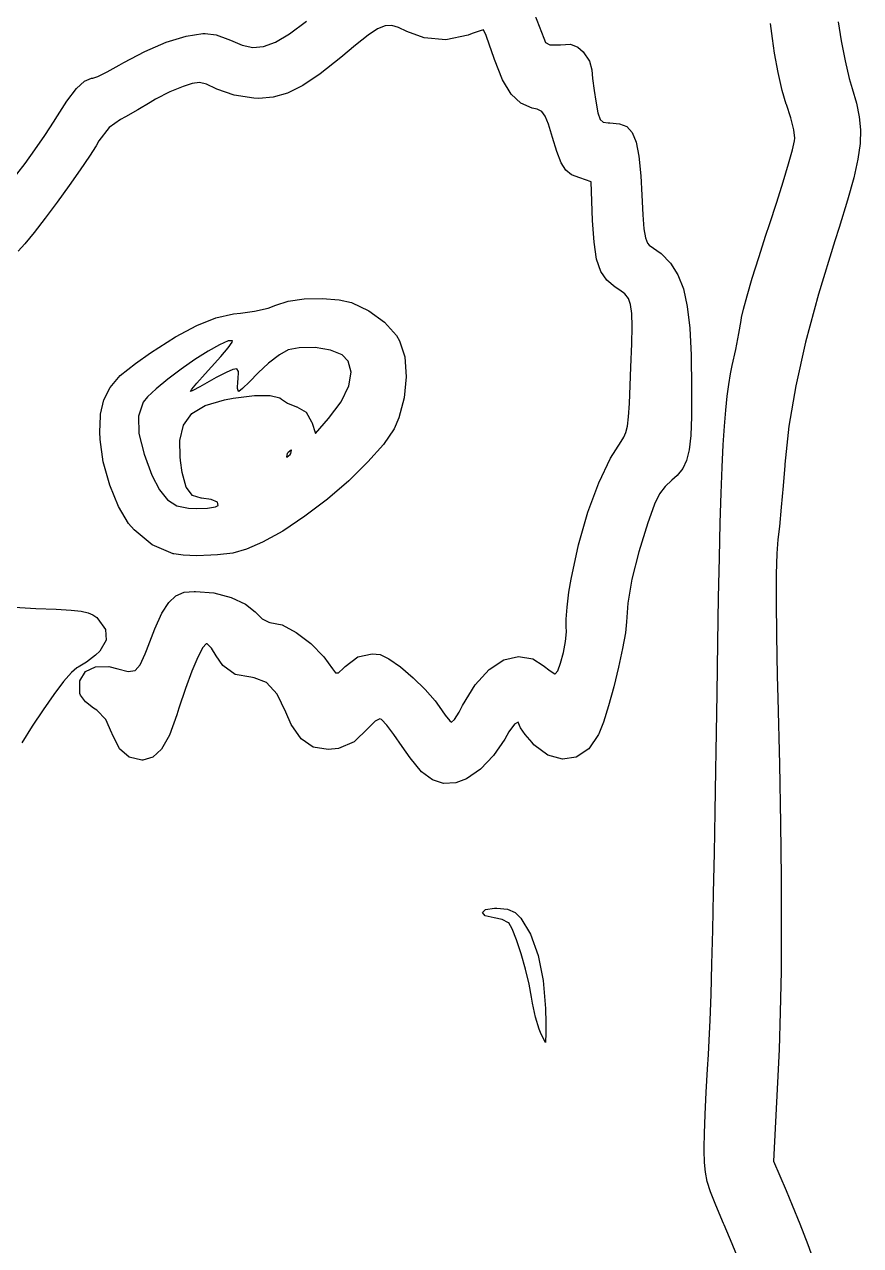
# Model space of a CAD drawing. Extents: x 26 to 70, y -152 to -25.
# Drawn here: x 58.38 to 62.81, y -109.45 to -102.98 of the extents above; entities that cross this region are included whole.
import ezdxf

# ---------------------------------------------------------------- set-up
doc = ezdxf.new("R2010")
doc.units = 0
doc.layers.add('BLACK', color=7, linetype='CONTINUOUS')

msp = doc.modelspace()

# ---------------------------------------------------------------- linework, layer by layer
at = {"layer": 'BLACK', "linetype": 'CONTINUOUS'}
for p, q in [((59.7822, -103.031), (59.8724, -102.964)), ((60.3246, -102.987), (60.2893, -102.989)), ((60.3612, -102.998), (60.3246, -102.987)), ((61.0815, -102.927), (61.1306, -103.055)), ((62.3409, -103.056), (62.3304, -102.976)), ((62.6895, -102.967), (62.7059, -103.069)), ((59.1294, -103.076), (59.2355, -103.043)), ((59.2355, -103.043), (59.3244, -103.029)), ((59.3244, -103.029), (59.3364, -103.029)), ((59.3364, -103.029), (59.3937, -103.037)), ((59.3937, -103.037), (59.4569, -103.059)), ((59.7082, -103.075), (59.7822, -103.031)), ((60.1991, -103.039), (60.1323, -103.091)), ((60.2495, -103.005), (60.1991, -103.039)), ((60.2893, -102.989), (60.2495, -103.005)), ((60.4052, -103.019), (60.3612, -102.998)), ((60.4971, -103.053), (60.4052, -103.019)), ((60.7287, -103.038), (60.6106, -103.063)), ((60.7515, -103.03), (60.7287, -103.038)), ((60.7928, -103.016), (60.7515, -103.03)), ((60.8115, -103.01), (60.7928, -103.016)), ((60.8133, -103.013), (60.8115, -103.01)), ((60.8245, -103.04), (60.8133, -103.013)), ((60.843, -103.091), (60.8245, -103.04)), ((59.016, -103.124), (59.1294, -103.076)), ((59.4569, -103.059), (59.4706, -103.065)), ((59.4706, -103.065), (59.5319, -103.092)), ((59.5319, -103.092), (59.5884, -103.103)), ((59.5884, -103.103), (59.6454, -103.098)), ((59.6454, -103.098), (59.7082, -103.075)), ((60.1323, -103.091), (60.0544, -103.156)), ((60.6106, -103.063), (60.4971, -103.053)), ((60.8657, -103.157), (60.843, -103.091)), ((61.1306, -103.055), (61.1384, -103.077)), ((61.1384, -103.077), (61.1616, -103.09)), ((61.1616, -103.09), (61.2149, -103.089)), ((61.2149, -103.089), (61.2185, -103.089)), ((61.2185, -103.089), (61.2722, -103.086)), ((61.2722, -103.086), (61.3104, -103.102)), ((61.3104, -103.102), (61.3382, -103.126)), ((62.3524, -103.133), (62.3409, -103.056)), ((62.7059, -103.069), (62.7265, -103.174)), ((58.9053, -103.183), (59.016, -103.124)), ((60.0544, -103.156), (59.9452, -103.243)), ((60.8692, -103.168), (60.8657, -103.157)), ((60.9117, -103.275), (60.8692, -103.168)), ((61.3382, -103.126), (61.3728, -103.176)), ((61.3728, -103.176), (61.3851, -103.222)), ((62.3719, -103.236), (62.3524, -103.133)), ((62.7265, -103.174), (62.7484, -103.268)), ((58.7685, -103.257), (58.8177, -103.232)), ((58.8177, -103.232), (58.88, -103.198)), ((58.88, -103.198), (58.9053, -103.183)), ((59.9452, -103.243), (59.8535, -103.305)), ((61.3851, -103.222), (61.3883, -103.267)), ((62.3937, -103.331), (62.3719, -103.236)), ((58.6545, -103.321), (58.6972, -103.282)), ((58.6972, -103.282), (58.7344, -103.266)), ((58.7344, -103.266), (58.7412, -103.266)), ((58.7412, -103.266), (58.7685, -103.257)), ((59.22, -103.31), (59.1482, -103.339)), ((59.2677, -103.295), (59.22, -103.31)), ((59.307, -103.289), (59.2677, -103.295)), ((59.3438, -103.298), (59.307, -103.289)), ((59.3952, -103.322), (59.3438, -103.298)), ((59.8535, -103.305), (59.7729, -103.346)), ((60.9569, -103.35), (60.9117, -103.275)), ((61.3883, -103.267), (61.3964, -103.331)), ((62.7484, -103.268), (62.7632, -103.32)), ((58.6034, -103.388), (58.6545, -103.321)), ((59.1482, -103.339), (59.0723, -103.377)), ((59.398, -103.324), (59.3952, -103.322)), ((59.4895, -103.356), (59.398, -103.324)), ((59.5937, -103.372), (59.4895, -103.356)), ((59.62, -103.373), (59.5937, -103.372)), ((59.6971, -103.367), (59.62, -103.373)), ((59.7729, -103.346), (59.6971, -103.367)), ((61.0081, -103.398), (60.9569, -103.35)), ((61.3964, -103.331), (61.4052, -103.387)), ((62.4148, -103.403), (62.3937, -103.331)), ((62.7632, -103.32), (62.7862, -103.399)), ((58.5409, -103.485), (58.6034, -103.388)), ((58.98, -103.433), (58.9141, -103.47)), ((59.0444, -103.394), (58.98, -103.433)), ((59.0723, -103.377), (59.0444, -103.394)), ((61.0688, -103.424), (61.0081, -103.398)), ((61.0943, -103.431), (61.0688, -103.424)), ((61.1195, -103.443), (61.0943, -103.431)), ((61.4052, -103.387), (61.4171, -103.45)), ((62.4156, -103.405), (62.4148, -103.403)), ((62.4381, -103.476), (62.4156, -103.405)), ((62.7862, -103.399), (62.8015, -103.47)), ((58.4863, -103.57), (58.5357, -103.493)), ((58.5357, -103.493), (58.5409, -103.485)), ((58.8884, -103.484), (58.828, -103.528)), ((58.9141, -103.47), (58.8884, -103.484)), ((61.1378, -103.467), (61.1195, -103.443)), ((61.1548, -103.51), (61.1378, -103.467)), ((61.4171, -103.45), (61.4285, -103.484)), ((61.4285, -103.484), (61.4449, -103.499)), ((61.4449, -103.499), (61.4715, -103.503)), ((61.4715, -103.503), (61.4794, -103.503)), ((61.4794, -103.503), (61.5308, -103.507)), ((62.4543, -103.54), (62.4381, -103.476)), ((62.8015, -103.47), (62.8083, -103.539)), ((58.828, -103.528), (58.7733, -103.598)), ((61.1759, -103.581), (61.1548, -103.51)), ((61.5308, -103.507), (61.57, -103.522)), ((61.57, -103.522), (61.5989, -103.553)), ((61.5989, -103.553), (61.6194, -103.604)), ((62.4605, -103.584), (62.4543, -103.54)), ((62.8083, -103.539), (62.8062, -103.612)), ((58.4339, -103.646), (58.4863, -103.57)), ((58.758, -103.624), (58.7237, -103.679)), ((58.7733, -103.598), (58.758, -103.624)), ((61.1985, -103.655), (61.1759, -103.581)), ((61.6194, -103.604), (61.6336, -103.679)), ((62.4478, -103.646), (62.459, -103.598)), ((62.459, -103.598), (62.4605, -103.584)), ((62.8062, -103.612), (62.7943, -103.695)), ((58.3829, -103.717), (58.4339, -103.646)), ((58.7237, -103.679), (58.6747, -103.751)), ((61.2217, -103.715), (61.1985, -103.655)), ((61.6336, -103.679), (61.6433, -103.783)), ((62.4272, -103.72), (62.4478, -103.646)), ((62.7943, -103.695), (62.7721, -103.793)), ((58.3378, -103.775), (58.3829, -103.717)), ((58.6747, -103.751), (58.616, -103.835)), ((61.2464, -103.753), (61.2217, -103.715)), ((61.2776, -103.777), (61.2464, -103.753)), ((62.3988, -103.814), (62.4272, -103.72)), ((61.3205, -103.794), (61.2776, -103.777)), ((61.3806, -103.814), (61.3205, -103.794)), ((61.3887, -104.019), (61.3806, -103.814)), ((61.6433, -103.783), (61.649, -103.886)), ((62.3644, -103.923), (62.3988, -103.814)), ((62.7721, -103.793), (62.739, -103.912)), ((58.616, -103.835), (58.5523, -103.922)), ((61.649, -103.886), (61.6546, -103.99)), ((58.5523, -103.922), (58.4886, -104.007)), ((62.3257, -104.04), (62.3644, -103.923)), ((62.739, -103.912), (62.6943, -104.057)), ((58.4886, -104.007), (58.4298, -104.083)), ((61.3963, -104.135), (61.3887, -104.019)), ((61.6546, -103.99), (61.6609, -104.064)), ((58.4298, -104.083), (58.3808, -104.143)), ((61.6609, -104.064), (61.6687, -104.112)), ((62.3068, -104.097), (62.3257, -104.04)), ((62.6943, -104.057), (62.6714, -104.128)), ((58.3808, -104.143), (58.3464, -104.182)), ((61.41, -104.224), (61.3963, -104.135)), ((61.6687, -104.112), (61.6788, -104.139)), ((61.6788, -104.139), (61.6888, -104.15)), ((61.6888, -104.15), (61.7512, -104.195)), ((62.2685, -104.215), (62.3068, -104.097)), ((62.6714, -104.128), (62.5855, -104.409)), ((61.7512, -104.195), (61.8012, -104.246)), ((62.2345, -104.324), (62.2685, -104.215)), ((61.4319, -104.289), (61.41, -104.224)), ((61.8012, -104.246), (61.8402, -104.307)), ((61.4641, -104.336), (61.4319, -104.289)), ((61.5086, -104.372), (61.4641, -104.336)), ((61.8402, -104.307), (61.8693, -104.381)), ((62.2068, -104.418), (62.2345, -104.324)), ((61.5336, -104.388), (61.5086, -104.372)), ((61.5599, -104.408), (61.5336, -104.388)), ((61.5784, -104.432), (61.5599, -104.408)), ((61.8693, -104.381), (61.89, -104.474)), ((62.5855, -104.409), (62.5171, -104.663)), ((59.6694, -104.483), (59.7114, -104.467)), ((59.7114, -104.467), (59.7753, -104.447)), ((59.7753, -104.447), (59.8612, -104.435)), ((59.8612, -104.435), (59.9558, -104.432)), ((59.9558, -104.432), (60.0454, -104.439)), ((60.0454, -104.439), (60.1106, -104.454)), ((60.1106, -104.454), (60.2029, -104.497)), ((61.5902, -104.465), (61.5784, -104.432)), ((61.5964, -104.512), (61.5902, -104.465)), ((61.89, -104.474), (61.9033, -104.59)), ((62.1873, -104.489), (62.2068, -104.418)), ((59.2928, -104.575), (59.3929, -104.535)), ((59.3929, -104.535), (59.4859, -104.514)), ((59.4859, -104.514), (59.5229, -104.51)), ((59.5229, -104.51), (59.5981, -104.5)), ((59.5981, -104.5), (59.6694, -104.483)), ((60.2029, -104.497), (60.2863, -104.558)), ((61.598, -104.58), (61.5964, -104.512)), ((62.1756, -104.549), (62.1779, -104.533)), ((62.1779, -104.533), (62.1873, -104.489)), ((59.1794, -104.636), (59.2928, -104.575)), ((60.2863, -104.558), (60.3494, -104.628)), ((61.5962, -104.673), (61.598, -104.58)), ((61.9033, -104.59), (61.9106, -104.733)), ((62.1636, -104.617), (62.1756, -104.549)), ((59.0468, -104.72), (59.1794, -104.636)), ((59.4579, -104.657), (59.413, -104.677)), ((59.4576, -104.693), (59.4786, -104.663)), ((59.4808, -104.656), (59.4579, -104.657)), ((59.4786, -104.663), (59.4808, -104.656)), ((60.3494, -104.628), (60.3662, -104.656)), ((60.3662, -104.656), (60.3935, -104.742)), ((62.147, -104.702), (62.1636, -104.617)), ((62.5171, -104.663), (62.4652, -104.895)), ((58.9664, -104.776), (59.0468, -104.72)), ((59.3524, -104.711), (59.2822, -104.756)), ((59.413, -104.677), (59.3524, -104.711)), ((59.4194, -104.739), (59.4576, -104.693)), ((59.7295, -104.73), (59.6721, -104.774)), ((59.7754, -104.705), (59.7295, -104.73)), ((59.8344, -104.693), (59.7754, -104.705)), ((59.9184, -104.692), (59.8344, -104.693)), ((59.9996, -104.706), (59.9184, -104.692)), ((60.0621, -104.731), (59.9996, -104.706)), ((60.0942, -104.764), (60.0621, -104.731)), ((61.592, -104.796), (61.5962, -104.673)), ((61.9106, -104.733), (61.9132, -104.908)), ((62.1286, -104.788), (62.147, -104.702)), ((58.8868, -104.841), (58.9664, -104.776)), ((59.2822, -104.756), (59.2086, -104.807)), ((59.3357, -104.831), (59.369, -104.795)), ((59.369, -104.795), (59.4194, -104.739)), ((59.6721, -104.774), (59.6173, -104.826)), ((60.1094, -104.823), (60.0942, -104.764)), ((60.3935, -104.742), (60.4016, -104.847)), ((61.5884, -104.893), (61.592, -104.796)), ((62.1197, -104.831), (62.1286, -104.788)), ((58.8324, -104.903), (58.8868, -104.841)), ((59.138, -104.86), (59.0764, -104.91)), ((59.2086, -104.807), (59.138, -104.86)), ((59.2929, -104.88), (59.3357, -104.831)), ((59.3947, -104.851), (59.3576, -104.872)), ((59.4471, -104.824), (59.3947, -104.851)), ((59.4824, -104.809), (59.4471, -104.824)), ((59.5042, -104.805), (59.4824, -104.809)), ((59.5131, -104.819), (59.5042, -104.805)), ((59.5096, -104.87), (59.5105, -104.861)), ((59.5105, -104.861), (59.5131, -104.819)), ((59.6173, -104.826), (59.5709, -104.873)), ((60.0964, -104.895), (60.1094, -104.823)), ((60.4016, -104.847), (60.3911, -104.958)), ((62.1101, -104.887), (62.1197, -104.831)), ((58.7991, -104.969), (58.8324, -104.903)), ((59.0764, -104.91), (59.03, -104.953)), ((59.2584, -104.925), (59.2655, -104.913)), ((59.2708, -104.92), (59.2584, -104.925)), ((59.2655, -104.913), (59.2929, -104.88)), ((59.3074, -104.901), (59.2708, -104.92)), ((59.3576, -104.872), (59.3074, -104.901)), ((59.5083, -104.909), (59.5096, -104.87)), ((59.5131, -104.925), (59.5083, -104.909)), ((59.5143, -104.925), (59.5131, -104.925)), ((59.5342, -104.909), (59.5143, -104.925)), ((59.5709, -104.873), (59.5342, -104.909)), ((60.0561, -104.979), (60.0964, -104.895)), ((61.584, -104.989), (61.5884, -104.893)), ((61.9132, -104.925), (61.9124, -105.057)), ((61.9132, -104.908), (61.9132, -104.925)), ((62.1016, -104.95), (62.1101, -104.887)), ((62.4652, -104.895), (62.4288, -105.108)), ((58.7823, -105.045), (58.7991, -104.969)), ((59.0075, -104.981), (58.9822, -105.055)), ((59.03, -104.953), (59.0075, -104.981)), ((59.3367, -104.999), (59.4394, -104.969)), ((59.4394, -104.969), (59.4846, -104.961)), ((59.4846, -104.961), (59.5983, -104.946)), ((59.5983, -104.946), (59.6811, -104.946)), ((59.6811, -104.946), (59.7316, -104.959)), ((59.7316, -104.959), (59.7404, -104.965)), ((59.7404, -104.965), (59.7724, -104.986)), ((59.7724, -104.986), (59.8196, -105.006)), ((59.9893, -105.068), (60.0561, -104.979)), ((60.3911, -104.958), (60.3628, -105.064)), ((61.5791, -105.059), (61.584, -104.989)), ((62.0939, -105.023), (62.1016, -104.95)), ((58.7777, -105.139), (58.7818, -105.055)), ((58.7818, -105.055), (58.7823, -105.045)), ((58.9822, -105.055), (58.9843, -105.147)), ((59.2214, -105.103), (59.2651, -105.042)), ((59.2651, -105.042), (59.3367, -104.999)), ((59.8196, -105.006), (59.8215, -105.006)), ((59.8215, -105.006), (59.8717, -105.034)), ((59.8717, -105.034), (59.9002, -105.085)), ((62.087, -105.108), (62.0939, -105.023)), ((59.2025, -105.184), (59.2214, -105.103)), ((59.9002, -105.085), (59.9006, -105.087)), ((59.9006, -105.087), (59.9203, -105.148)), ((59.9203, -105.148), (59.9893, -105.068)), ((60.3628, -105.064), (60.3369, -105.122)), ((61.5648, -105.142), (61.573, -105.108)), ((61.573, -105.108), (61.5791, -105.059)), ((61.9124, -105.057), (61.9085, -105.158)), ((62.0807, -105.208), (62.087, -105.108)), ((62.4288, -105.108), (62.407, -105.309)), ((58.7791, -105.179), (58.7777, -105.139)), ((58.7966, -105.297), (58.7791, -105.179)), ((58.9843, -105.147), (59.0127, -105.257)), ((59.2046, -105.27), (59.2025, -105.184)), ((60.3369, -105.122), (60.2806, -105.205)), ((61.5394, -105.189), (61.5539, -105.167)), ((61.5539, -105.167), (61.5648, -105.142)), ((61.9085, -105.158), (61.9003, -105.234)), ((59.7752, -105.248), (59.7714, -105.253)), ((59.7918, -105.235), (59.7752, -105.248)), ((59.7896, -105.253), (59.7943, -105.236)), ((59.7943, -105.236), (59.7918, -105.235)), ((60.2806, -105.205), (60.1986, -105.298)), ((61.4839, -105.277), (61.5394, -105.189)), ((61.9003, -105.234), (61.8865, -105.29)), ((62.0751, -105.326), (62.0807, -105.208)), ((58.8304, -105.42), (58.7966, -105.297)), ((59.0127, -105.257), (59.0542, -105.367)), ((59.205, -105.29), (59.2046, -105.27)), ((59.214, -105.354), (59.205, -105.29)), ((59.7714, -105.253), (59.7668, -105.27)), ((59.7668, -105.27), (59.7693, -105.272)), ((59.7693, -105.272), (59.7859, -105.259)), ((59.7859, -105.259), (59.7896, -105.253)), ((60.1986, -105.298), (60.0975, -105.397)), ((61.4214, -105.409), (61.4839, -105.277)), ((61.8865, -105.29), (61.8659, -105.333)), ((62.407, -105.309), (62.4064, -105.317)), ((59.0542, -105.367), (59.094, -105.446)), ((59.2364, -105.431), (59.214, -105.354)), ((61.8371, -105.369), (61.8082, -105.394)), ((61.8659, -105.333), (61.8371, -105.369)), ((62.0699, -105.463), (62.0751, -105.326)), ((62.4064, -105.317), (62.3978, -105.425)), ((58.8763, -105.533), (58.8304, -105.42)), ((59.2696, -105.476), (59.2364, -105.431)), ((60.0975, -105.397), (59.984, -105.494)), ((61.364, -105.564), (61.4214, -105.409)), ((61.7724, -105.427), (61.7438, -105.467)), ((61.8082, -105.394), (61.7724, -105.427)), ((62.3978, -105.425), (62.388, -105.537)), ((59.094, -105.446), (59.1366, -105.499)), ((59.1366, -105.499), (59.1864, -105.53)), ((59.3145, -105.49), (59.2696, -105.476)), ((59.317, -105.49), (59.3145, -105.49)), ((59.3684, -105.496), (59.317, -105.49)), ((59.4009, -105.51), (59.3684, -105.496)), ((59.984, -105.494), (59.8648, -105.585)), ((61.7438, -105.467), (61.7172, -105.521)), ((62.0651, -105.621), (62.0699, -105.463)), ((58.9302, -105.623), (58.8763, -105.533)), ((59.1864, -105.53), (59.2479, -105.543)), ((59.2479, -105.543), (59.2906, -105.545)), ((59.2906, -105.545), (59.3491, -105.542)), ((59.3491, -105.542), (59.3914, -105.536)), ((59.3914, -105.536), (59.4056, -105.529)), ((59.4056, -105.529), (59.4009, -105.51)), ((61.3144, -105.736), (61.364, -105.564)), ((61.7172, -105.521), (61.6876, -105.6)), ((62.388, -105.537), (62.3781, -105.639)), ((58.9599, -105.658), (58.9302, -105.623)), ((59.8648, -105.585), (59.7468, -105.664)), ((61.6807, -105.62), (61.6331, -105.774)), ((61.6876, -105.6), (61.6807, -105.62)), ((62.0606, -105.805), (62.0651, -105.621)), ((59.0557, -105.737), (58.9599, -105.658)), ((59.7468, -105.664), (59.64, -105.723)), ((62.3781, -105.639), (62.3704, -105.709)), ((59.1668, -105.784), (59.0557, -105.737)), ((59.5559, -105.759), (59.4827, -105.78)), ((59.64, -105.723), (59.5559, -105.759)), ((61.2749, -105.919), (61.3144, -105.736)), ((62.3704, -105.709), (62.3648, -105.783)), ((59.17, -105.785), (59.1668, -105.784)), ((59.2193, -105.791), (59.17, -105.785)), ((59.2895, -105.794), (59.2193, -105.791)), ((59.3664, -105.792), (59.2895, -105.794)), ((59.4008, -105.79), (59.3664, -105.792)), ((59.4827, -105.78), (59.4008, -105.79)), ((61.6331, -105.774), (61.5972, -105.918)), ((62.0563, -106.015), (62.0606, -105.805)), ((62.3648, -105.783), (62.3616, -105.892)), ((62.3616, -105.892), (62.3609, -106.036)), ((61.2636, -105.987), (61.2749, -105.919)), ((61.5972, -105.918), (61.5748, -106.046)), ((59.1433, -106.042), (59.1813, -106.006)), ((59.1813, -106.006), (59.225, -105.988)), ((59.225, -105.988), (59.278, -105.983)), ((59.278, -105.983), (59.2843, -105.983)), ((59.2843, -105.983), (59.3816, -105.991)), ((59.3816, -105.991), (59.4737, -106.015)), ((59.4737, -106.015), (59.5503, -106.05)), ((61.2532, -106.067), (61.2636, -105.987)), ((62.052, -106.254), (62.0563, -106.015)), ((58.3262, -106.067), (58.4392, -106.073)), ((58.4392, -106.073), (58.5475, -106.078)), ((58.5475, -106.078), (58.6255, -106.083)), ((58.6255, -106.083), (58.6797, -106.088)), ((58.6797, -106.088), (58.7163, -106.096)), ((59.1072, -106.099), (59.1433, -106.042)), ((59.5503, -106.05), (59.6011, -106.092)), ((61.2482, -106.131), (61.2532, -106.067)), ((61.5748, -106.046), (61.5675, -106.144)), ((62.3609, -106.036), (62.3626, -106.215)), ((58.7163, -106.096), (58.7415, -106.107)), ((58.7415, -106.107), (58.7616, -106.122)), ((58.7616, -106.122), (58.7681, -106.128)), ((58.7681, -106.128), (58.8075, -106.184)), ((59.0692, -106.182), (59.1072, -106.099)), ((59.6011, -106.092), (59.6021, -106.093)), ((59.6021, -106.093), (59.638, -106.129)), ((59.638, -106.129), (59.6739, -106.146)), ((59.6739, -106.146), (59.6779, -106.147)), ((59.6779, -106.147), (59.7435, -106.161)), ((61.2494, -106.169), (61.2482, -106.131)), ((61.5675, -106.144), (61.5621, -106.202)), ((58.8075, -106.184), (58.8109, -106.242)), ((59.0256, -106.296), (59.0692, -106.182)), ((59.7435, -106.161), (59.8188, -106.201)), ((59.8188, -106.201), (59.8953, -106.259)), ((61.245, -106.248), (61.2507, -106.197)), ((61.2507, -106.197), (61.2494, -106.169)), ((61.5621, -106.202), (61.5476, -106.286)), ((62.3626, -106.215), (62.3667, -106.43)), ((58.8109, -106.242), (58.7784, -106.299)), ((59.323, -106.281), (59.2973, -106.331)), ((59.3409, -106.26), (59.323, -106.281)), ((59.3472, -106.261), (59.3409, -106.26)), ((59.3695, -106.283), (59.3472, -106.261)), ((59.3952, -106.324), (59.3695, -106.283)), ((59.8953, -106.259), (59.9641, -106.329)), ((61.2337, -106.307), (61.245, -106.248)), ((62.0477, -106.525), (62.052, -106.254)), ((58.7554, -106.321), (58.7076, -106.357)), ((58.7784, -106.299), (58.7554, -106.321)), ((58.9924, -106.372), (59.0191, -106.313)), ((59.0191, -106.313), (59.0256, -106.296)), ((59.2973, -106.331), (59.2661, -106.405)), ((59.4292, -106.375), (59.3952, -106.324)), ((59.9641, -106.329), (60.0108, -106.394)), ((60.0776, -106.38), (60.1456, -106.33)), ((60.1456, -106.33), (60.2215, -106.313)), ((60.2215, -106.313), (60.263, -106.318)), ((60.263, -106.318), (60.3096, -106.34)), ((60.3096, -106.34), (60.3706, -106.383)), ((60.8404, -106.397), (60.9177, -106.346)), ((60.9177, -106.346), (60.9958, -106.327)), ((60.9958, -106.327), (61.0716, -106.341)), ((61.0716, -106.341), (61.1265, -106.375)), ((61.2192, -106.363), (61.2337, -106.307)), ((61.5476, -106.286), (61.5264, -106.384)), ((58.6284, -106.412), (58.5865, -106.461)), ((58.6562, -106.388), (58.6284, -106.412)), ((58.6638, -106.385), (58.6562, -106.388)), ((58.7076, -106.357), (58.6638, -106.385)), ((58.6727, -106.457), (58.7021, -106.408)), ((58.7021, -106.408), (58.7546, -106.382)), ((58.7546, -106.382), (58.8253, -106.38)), ((58.8253, -106.38), (58.8738, -106.393)), ((58.8738, -106.393), (58.9276, -106.407)), ((58.9276, -106.407), (58.9646, -106.402)), ((58.9646, -106.402), (58.9924, -106.372)), ((59.2661, -106.405), (59.2318, -106.497)), ((59.4948, -106.423), (59.4292, -106.375)), ((60.0108, -106.394), (60.0261, -106.415)), ((60.0421, -106.414), (60.0694, -106.389)), ((60.0694, -106.389), (60.0776, -106.38)), ((60.3706, -106.383), (60.4375, -106.44)), ((60.7669, -106.477), (60.8404, -106.397)), ((61.1265, -106.375), (61.1637, -106.404)), ((61.1637, -106.404), (61.1883, -106.419)), ((61.1912, -106.42), (61.2042, -106.404)), ((61.2042, -106.404), (61.2192, -106.363)), ((61.5264, -106.384), (61.5008, -106.488)), ((58.5865, -106.461), (58.535, -106.529)), ((58.6714, -106.524), (58.6727, -106.457)), ((59.5784, -106.438), (59.4948, -106.423)), ((59.5964, -106.44), (59.5784, -106.438)), ((59.662, -106.466), (59.5964, -106.44)), ((59.7182, -106.527), (59.662, -106.466)), ((60.0261, -106.415), (60.0421, -106.414)), ((60.4375, -106.44), (60.5017, -106.502)), ((60.7, -106.587), (60.7669, -106.477)), ((61.1883, -106.419), (61.1912, -106.42)), ((62.3667, -106.43), (62.3696, -106.548)), ((58.535, -106.529), (58.4781, -106.61)), ((58.6751, -106.533), (58.6714, -106.524)), ((58.7023, -106.567), (58.6751, -106.533)), ((59.2318, -106.497), (59.1967, -106.602)), ((59.7643, -106.622), (59.7182, -106.527)), ((60.5017, -106.502), (60.5546, -106.562)), ((61.5008, -106.488), (61.4732, -106.589)), ((62.0433, -106.831), (62.0477, -106.525)), ((58.7454, -106.601), (58.7023, -106.567)), ((58.7621, -106.612), (58.7454, -106.601)), ((59.1967, -106.602), (59.1856, -106.637)), ((60.5546, -106.562), (60.5756, -106.592)), ((60.5756, -106.592), (60.6072, -106.638)), ((60.681, -106.622), (60.7, -106.587)), ((61.4732, -106.589), (61.446, -106.675)), ((62.3696, -106.548), (62.3779, -106.897)), ((58.4781, -106.61), (58.42, -106.697)), ((58.8097, -106.662), (58.7621, -106.612)), ((58.8424, -106.733), (58.8097, -106.662)), ((59.1856, -106.637), (59.1467, -106.744)), ((59.7922, -106.687), (59.7643, -106.622)), ((60.2359, -106.67), (60.2034, -106.703)), ((60.2613, -106.657), (60.2359, -106.67)), ((60.2702, -106.662), (60.2613, -106.657)), ((60.2978, -106.691), (60.2702, -106.662)), ((60.6072, -106.638), (60.6322, -106.669)), ((60.6322, -106.669), (60.6418, -106.676)), ((60.6418, -106.676), (60.6567, -106.661)), ((60.6567, -106.661), (60.681, -106.622)), ((58.42, -106.697), (58.3652, -106.785)), ((58.8442, -106.738), (58.8424, -106.733)), ((59.8445, -106.763), (59.7922, -106.687)), ((60.1999, -106.707), (60.1257, -106.779)), ((60.2034, -106.703), (60.1999, -106.707)), ((60.3359, -106.741), (60.2978, -106.691)), ((60.9457, -106.726), (60.9231, -106.765)), ((60.9752, -106.686), (60.9457, -106.726)), ((60.995, -106.675), (60.9752, -106.686)), ((61.0022, -106.694), (60.995, -106.675)), ((61.0072, -106.706), (61.0022, -106.694)), ((61.0309, -106.741), (61.0072, -106.706)), ((61.446, -106.675), (61.4217, -106.738)), ((58.8827, -106.816), (58.8442, -106.738)), ((59.1467, -106.744), (59.1053, -106.818)), ((59.9086, -106.807), (59.8445, -106.763)), ((60.1257, -106.779), (60.042, -106.815)), ((60.3794, -106.804), (60.3359, -106.741)), ((60.9231, -106.765), (60.8645, -106.852)), ((61.0677, -106.784), (61.0309, -106.741)), ((61.0775, -106.795), (61.0677, -106.784)), ((61.1517, -106.85), (61.0775, -106.795)), ((61.4201, -106.741), (61.368, -106.817)), ((61.4217, -106.738), (61.4201, -106.741)), ((58.9344, -106.861), (58.8827, -106.816)), ((59.0014, -106.876), (58.9344, -106.861)), ((59.0593, -106.861), (59.0064, -106.876)), ((59.1053, -106.818), (59.0593, -106.861)), ((59.9871, -106.821), (59.9086, -106.807)), ((60.042, -106.815), (59.9871, -106.821)), ((60.4217, -106.865), (60.3794, -106.804)), ((60.4826, -106.938), (60.4217, -106.865)), ((60.8645, -106.852), (60.7941, -106.924)), ((61.2284, -106.872), (61.1517, -106.85)), ((61.3023, -106.861), (61.2284, -106.872)), ((61.368, -106.817), (61.3023, -106.861)), ((62.0419, -106.929), (62.0433, -106.831)), ((59.0064, -106.876), (59.0014, -106.876)), ((60.7941, -106.924), (60.7201, -106.976)), ((62.0383, -107.151), (62.0419, -106.929)), ((62.3779, -106.897), (62.3838, -107.212)), ((60.5398, -106.981), (60.4826, -106.938)), ((60.5985, -107), (60.5398, -106.981)), ((60.7201, -106.976), (60.6639, -106.996)), ((60.6639, -106.996), (60.5985, -107)), ((62.0343, -107.369), (62.0383, -107.151)), ((62.3838, -107.212), (62.3872, -107.498)), ((62.0299, -107.579), (62.0343, -107.369)), ((62.3872, -107.498), (62.3882, -107.757)), ((62.0254, -107.776), (62.0299, -107.579)), ((60.8045, -107.684), (60.8217, -107.668)), ((60.819, -107.7), (60.8045, -107.684)), ((60.8669, -107.712), (60.819, -107.7)), ((60.8217, -107.668), (60.8692, -107.66)), ((60.8692, -107.66), (60.8806, -107.66)), ((60.8806, -107.66), (60.9384, -107.665)), ((60.9384, -107.665), (60.9776, -107.683)), ((60.9776, -107.683), (61.008, -107.714)), ((60.9088, -107.721), (60.8669, -107.712)), ((60.9428, -107.737), (60.9088, -107.721)), ((60.9445, -107.738), (60.9428, -107.737)), ((60.9631, -107.77), (60.9445, -107.738)), ((60.986, -107.828), (60.9631, -107.77)), ((61.008, -107.714), (61.0596, -107.798)), ((62.3882, -107.757), (62.3868, -107.993)), ((61.0104, -107.902), (60.986, -107.828)), ((61.0596, -107.798), (61.0999, -107.91)), ((62.0207, -107.957), (62.0254, -107.776)), ((61.0335, -107.983), (61.0104, -107.902)), ((61.0999, -107.91), (61.127, -108.043)), ((62.016, -108.117), (62.0207, -107.957)), ((61.0525, -108.063), (61.0335, -107.983)), ((62.3868, -107.993), (62.3829, -108.21)), ((61.0645, -108.131), (61.0525, -108.063)), ((61.127, -108.043), (61.1389, -108.191)), ((61.0695, -108.164), (61.0645, -108.131)), ((62.0113, -108.253), (62.016, -108.117)), ((61.0859, -108.238), (61.0695, -108.164)), ((61.1389, -108.191), (61.139, -108.192)), ((61.139, -108.192), (61.1403, -108.268)), ((62.3829, -108.21), (62.3766, -108.409)), ((61.1053, -108.3), (61.0859, -108.238)), ((61.1403, -108.268), (61.1406, -108.328)), ((62.0069, -108.36), (62.0113, -108.253)), ((61.1127, -108.318), (61.1053, -108.3)), ((61.1296, -108.356), (61.1127, -108.318)), ((61.1406, -108.328), (61.1397, -108.364)), ((61.1385, -108.371), (61.1296, -108.356)), ((61.1397, -108.364), (61.1385, -108.371)), ((62.0028, -108.435), (62.0069, -108.36)), ((62.3766, -108.409), (62.3686, -108.584)), ((61.9976, -108.513), (62.0028, -108.435)), ((61.9907, -108.635), (61.9976, -108.513)), ((62.3686, -108.584), (62.3461, -109)), ((61.9851, -108.752), (61.9907, -108.635)), ((61.9815, -108.853), (61.9851, -108.752)), ((61.9802, -108.927), (61.9815, -108.853)), ((61.9803, -108.943), (61.9802, -108.927)), ((61.9814, -109.006), (61.9803, -108.943)), ((61.9859, -109.058), (61.9814, -109.006)), ((61.9959, -109.107), (61.9859, -109.058)), ((62.3461, -109), (62.4143, -109.155)), ((62.0137, -109.162), (61.9959, -109.107)), ((62.0416, -109.233), (62.0137, -109.162)), ((62.4143, -109.155), (62.4467, -109.232)), ((62.0819, -109.329), (62.0416, -109.233)), ((62.4467, -109.232), (62.4863, -109.332)), ((62.0855, -109.337), (62.0819, -109.329)), ((62.128, -109.438), (62.0855, -109.337)), ((62.4863, -109.332), (62.5284, -109.441)), ((62.1697, -109.541), (62.128, -109.438)), ((62.5284, -109.441), (62.5683, -109.549))]:
    msp.add_line(p, q, dxfattribs=at)

doc.saveas('drawing.dxf')
